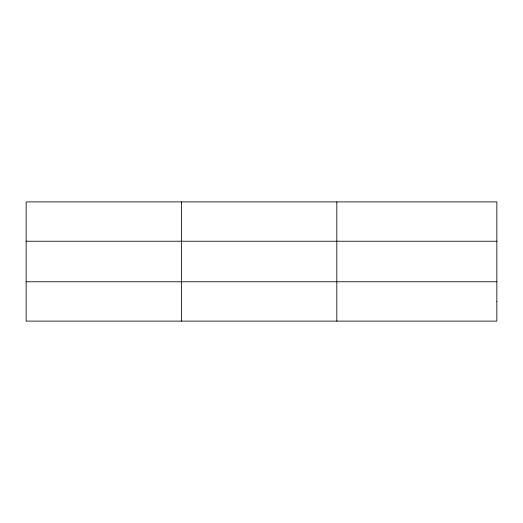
<?xml version="1.0" encoding="UTF-8"?>
<svg xmlns="http://www.w3.org/2000/svg" width="523" height="523" viewBox="0 0 523 523"><rect width="100%" height="100%" fill="white"/><g stroke="black" fill="none" stroke-linecap="round" stroke-linejoin="round"><path stroke-width="0.78" d="M181.481 321.109L181.481 201.891M336.812 321.109L336.812 201.891M26.15 241.234L496.85 241.234M26.15 281.766L496.85 281.766M496.85 301.438L496.85 321.109L26.15 321.109L26.15 201.891L496.85 201.891L496.85 301.438"/></g></svg>
